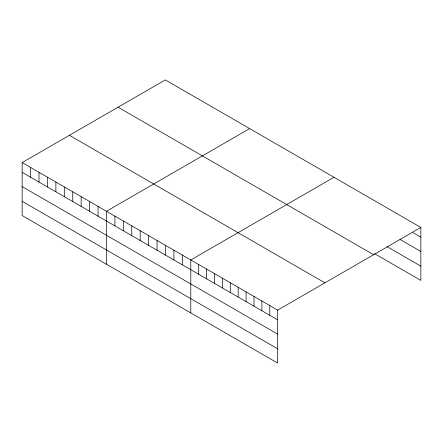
<?xml version="1.0" encoding="UTF-8"?>
<svg xmlns="http://www.w3.org/2000/svg" width="443" height="443" viewBox="0 0 443 443"><rect width="100%" height="100%" fill="white"/><g stroke="black" fill="none" stroke-linecap="round" stroke-linejoin="round"><path stroke-width="0.66" d="M277.672 334.127L277.672 310.111L22.15 162.587L22.15 215.553L277.672 363.077L277.672 334.127L22.15 186.603M374.59 253.706L420.85 280.413L420.85 227.447L165.328 79.923L22.15 162.587M249.653 128.603L106.47 211.267L106.47 264.238M333.972 177.289L190.795 259.952L190.795 312.919M277.672 310.111L420.85 227.447M412.954 232.641L420.85 237.204M399.979 239.414L420.85 251.463M386.999 246.613L420.85 266.154M118.082 107.2L373.599 254.725M69.401 135.303L324.918 282.828M22.15 172.338L277.672 319.863M22.15 201.294L277.672 348.818M269.776 305.548L269.776 315.305M261.874 300.991L261.874 310.748M253.977 296.428L253.977 306.185M246.081 291.871L246.081 301.628M238.184 287.308L238.184 297.065M230.282 282.75L230.282 292.507M222.386 278.187L222.386 287.944M214.49 273.63L214.49 283.387M206.593 269.073L206.593 278.824M198.691 264.51L198.691 274.267M182.361 255.085L182.361 264.836M173.927 250.212L173.927 259.969M165.499 245.344L165.499 255.102M157.066 240.477L157.066 250.234M148.632 235.61L148.632 245.367M140.198 230.742L140.198 240.499M131.77 225.875L131.77 235.626M123.337 221.002L123.337 230.759M114.903 216.134L114.903 225.891M98.041 206.399L98.041 216.156M89.608 201.532L89.608 211.289M81.174 196.664L81.174 206.421M72.741 191.797L72.741 201.548M64.313 186.924L64.313 196.681M55.879 182.056L55.879 191.813M47.445 177.189L47.445 186.946M39.012 172.321L39.012 182.079M30.584 167.454L30.584 177.211"/></g></svg>
